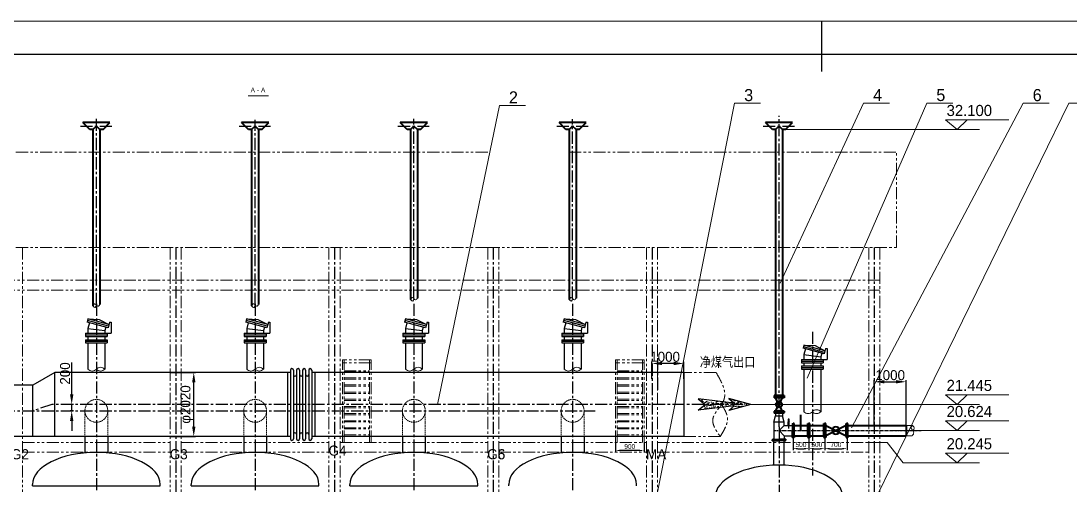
# Model space of a CAD drawing. Header units: millimetres. Extents: x 48549 to 244689, y 99496 to 172785.
# Drawn here: x 139476 to 172546, y 158147 to 172785 of the extents above; entities that cross this region are included whole.
import ezdxf
from ezdxf.enums import TextEntityAlignment as Align

# ---------------------------------------------------------------- set-up
doc = ezdxf.new("R2010")
doc.units = ezdxf.units.MM
doc.header["$LTSCALE"] = 3
for name, pattern in [('CENTER', [50.8, 31.75, -6.35, 6.35, -6.35]), ('CENTERX2', [101.6, 63.5, -12.7, 12.7, -12.7]), ('DASHED', [19.05, 12.7, -6.35]), ('PHANTOMX2', [127, 63.5, -12.7, 12.7, -12.7, 12.7, -12.7])]:
    doc.linetypes.add(name, pattern=pattern)
doc.layers.add('3中心线层', color=1, linetype='CENTER', plot=False)
for name, color, linetype, lineweight in [('CON', 7, 'Continuous', 40), ('Layer2', 6, 'Continuous', 9), ('Layer3', 6, 'Continuous', 18), ('Layer4', 4, 'DASHED', 5), ('中心线', 1, 'CENTERX2', 18), ('双点划线', 3, 'PHANTOMX2', 20), ('图层1', 7, 'Continuous', 30), ('图层3', 6, 'Continuous', 9), ('图框_内框线', 5, 'Continuous', 30), ('图框_外框线', 7, 'Continuous', 9)]:
    doc.layers.add(name, color=color, linetype=linetype, lineweight=lineweight)
doc.layers.add('Layer1', color=1, linetype='CENTERX2')
doc.styles.add('仿宋体', font='ttxt1.shx', dxfattribs={"bigfont": 'hzfs.shx'})
doc.dimstyles.new('ISO-25', dxfattribs={"dimtxt": 150, "dimasz": 150, "dimexe": 50, "dimexo": 0, "dimgap": 50, "dimtad": 1, "dimdec": 1, "dimdsep": 46, "dimtxsty": '仿宋体', "dimcen": 2.5, "dimazin": 0, "dimtfac": 1, "dimtdec": 1, "dimtmove": 0, "dimatfit": 3, "dimfxl": 1, "dimarcsym": 0})

# ---------------------------------------------------------------- blocks, each defined once
blk = doc.blocks.new('*D21')
at = {"layer": 'Defpoints', "color": 0, "ltscale": 3}
for p in [(159349, 162005), (159349, 161523), (160349, 161523)]:
    blk.add_point(p, dxfattribs=at)
at = {"layer": '图层3', "color": 0, "lineweight": -2, "ltscale": 3}
for p, q in [((159349, 161523), (159349, 162055)), ((160349, 161523), (160349, 162055)), ((160034, 162005), (159664, 162005))]:
    blk.add_line(p, q, dxfattribs=at)
at = {"layer": '图层3', "color": 0, "ltscale": 3}
for points in [[(159664, 162057), (159664, 161952), (159349, 162005)], [(160034, 162057), (160034, 161952), (160349, 162005)]]:
    blk.add_solid(points, dxfattribs=at)
at = {"layer": '图层3', "color": 0, "ltscale": 3, "insert": (159762, 162212), "char_height": 315, "attachment_point": 5, "rotation": 360, "style": '仿宋体'}
blk.add_mtext('1000', dxfattribs=at)
blk = doc.blocks.new('*D59')
at = {"layer": 'Defpoints', "color": 0, "ltscale": 3}
for p in [(167349, 161428), (166349, 160055), (167349, 160055)]:
    blk.add_point(p, dxfattribs=at)
at = {"layer": '图层3', "color": 0, "lineweight": -2, "ltscale": 3}
for p, q in [((166349, 160055), (166349, 161478)), ((166664, 161428), (167034, 161428)), ((167349, 160055), (167349, 161478))]:
    blk.add_line(p, q, dxfattribs=at)
at = {"layer": '图层3', "color": 0, "ltscale": 3}
for points in [[(166664, 161480), (166664, 161375), (166349, 161428)], [(167034, 161480), (167034, 161375), (167349, 161428)]]:
    blk.add_solid(points, dxfattribs=at)
at = {"layer": '图层3', "color": 0, "ltscale": 3, "insert": (166849, 161635), "char_height": 315, "attachment_point": 5, "style": '仿宋体'}
blk.add_mtext('1000', dxfattribs=at)
blk = doc.blocks.new('*D80')
at = {"layer": 'Defpoints', "color": 0, "ltscale": 3}
for p in [(144174, 161723), (144917, 161723), (144174, 159703)]:
    blk.add_point(p, dxfattribs=at)
at = {"layer": '图层3', "color": 0, "lineweight": -2, "ltscale": 3}
for p, q in [((144174, 161723), (144967, 161723)), ((144917, 160018), (144917, 161408)), ((144174, 159703), (144967, 159703))]:
    blk.add_line(p, q, dxfattribs=at)
at = {"layer": '图层3', "color": 0, "ltscale": 3}
for points in [[(144865, 161408), (144970, 161408), (144917, 161723)], [(144865, 160018), (144970, 160018), (144917, 159703)]]:
    blk.add_solid(points, dxfattribs=at)
at = {"layer": '图层3', "color": 0, "ltscale": 3, "insert": (144701, 160713), "char_height": 315, "attachment_point": 5, "rotation": 90, "style": '仿宋体'}
blk.add_mtext('φ2020', dxfattribs=at)
blk = doc.blocks.new('*D90')
at = {"layer": 'Defpoints', "color": 0, "ltscale": 3}
for p in [(163791, 159710), (164291, 159710), (164291, 159322)]:
    blk.add_point(p, dxfattribs=at)
at = {"layer": '图层3', "color": 0, "lineweight": -2, "ltscale": 3}
for p, q in [((163791, 159710), (163791, 159272)), ((164291, 159710), (164291, 159272)), ((163941, 159322), (164141, 159322))]:
    blk.add_line(p, q, dxfattribs=at)
at = {"layer": '图层3', "color": 0, "ltscale": 3}
for points in [[(163941, 159347), (163941, 159297), (163791, 159322)], [(164141, 159347), (164141, 159297), (164291, 159322)]]:
    blk.add_solid(points, dxfattribs=at)
at = {"layer": '图层3', "color": 0, "ltscale": 3, "insert": (164041, 159447), "char_height": 150, "attachment_point": 5, "style": '仿宋体'}
blk.add_mtext('500', dxfattribs=at)
blk = doc.blocks.new('*D91')
at = {"layer": 'Defpoints', "color": 0, "ltscale": 3}
for p in [(164791, 159730), (164291, 159710), (164791, 159322)]:
    blk.add_point(p, dxfattribs=at)
at = {"layer": '图层3', "color": 0, "lineweight": -2, "ltscale": 3}
for p, q in [((164791, 159730), (164791, 159272)), ((164291, 159710), (164291, 159272)), ((164441, 159322), (164641, 159322))]:
    blk.add_line(p, q, dxfattribs=at)
at = {"layer": '图层3', "color": 0, "ltscale": 3}
for points in [[(164441, 159347), (164441, 159297), (164291, 159322)], [(164641, 159347), (164641, 159297), (164791, 159322)]]:
    blk.add_solid(points, dxfattribs=at)
at = {"layer": '图层3', "color": 0, "ltscale": 3, "insert": (164541, 159447), "char_height": 150, "attachment_point": 5, "style": '仿宋体'}
blk.add_mtext('500', dxfattribs=at)
blk = doc.blocks.new('*D92')
at = {"layer": 'Defpoints', "color": 0, "ltscale": 3}
for p in [(164791, 159730), (165491, 159730), (165491, 159322)]:
    blk.add_point(p, dxfattribs=at)
at = {"layer": '图层3', "color": 0, "lineweight": -2, "ltscale": 3}
for p, q in [((164791, 159730), (164791, 159272)), ((165491, 159730), (165491, 159272)), ((164941, 159322), (165341, 159322))]:
    blk.add_line(p, q, dxfattribs=at)
at = {"layer": '图层3', "color": 0, "ltscale": 3}
for points in [[(164941, 159347), (164941, 159297), (164791, 159322)], [(165341, 159347), (165341, 159297), (165491, 159322)]]:
    blk.add_solid(points, dxfattribs=at)
at = {"layer": '图层3', "color": 0, "ltscale": 3, "insert": (165141, 159447), "char_height": 150, "attachment_point": 5, "style": '仿宋体'}
blk.add_mtext('700', dxfattribs=at)
blk = doc.blocks.new('*D9')
at = {"layer": 'Defpoints', "color": 0, "ltscale": 3}
for p in [(158199, 159513), (159099, 159513), (158199, 159265)]:
    blk.add_point(p, dxfattribs=at)
at = {"layer": '图层3', "color": 0, "lineweight": -2, "ltscale": 3}
for p, q in [((158199, 159513), (158199, 159215)), ((159099, 159513), (159099, 159215)), ((158949, 159265), (158349, 159265))]:
    blk.add_line(p, q, dxfattribs=at)
at = {"layer": '图层3', "color": 0, "ltscale": 3}
for points in [[(158349, 159290), (158349, 159240), (158199, 159265)], [(158949, 159290), (158949, 159240), (159099, 159265)]]:
    blk.add_solid(points, dxfattribs=at)
at = {"layer": '图层3', "color": 0, "ltscale": 3, "insert": (158649, 159390), "char_height": 150, "attachment_point": 5, "style": '仿宋体'}
blk.add_mtext('900', dxfattribs=at)
blk = doc.blocks.new('*D102')
at = {"layer": 'Defpoints', "color": 0, "ltscale": 3}
for p in [(141072, 160713), (141129, 160713), (141129, 160513)]:
    blk.add_point(p, dxfattribs=at)
at = {"layer": '图层3', "color": 0, "lineweight": -2, "ltscale": 3}
for p, q in [((141072, 161028), (141072, 162037)), ((141129, 160713), (141022, 160713)), ((141129, 160513), (141022, 160513)), ((141072, 160513), (141072, 160713)), ((141072, 160198), (141072, 159883))]:
    blk.add_line(p, q, dxfattribs=at)
at = {"layer": '图层3', "color": 0, "ltscale": 3}
for points in [[(141020, 161028), (141125, 161028), (141072, 160713)], [(141020, 160198), (141125, 160198), (141072, 160513)]]:
    blk.add_solid(points, dxfattribs=at)
at = {"layer": '图层3', "color": 0, "ltscale": 3, "insert": (140865, 161690), "char_height": 315, "attachment_point": 5, "rotation": 90, "style": '仿宋体'}
blk.add_mtext('200', dxfattribs=at)

msp = doc.modelspace()

# ---------------------------------------------------------------- hatches: boundary and pattern name
at = {"layer": '图层3', "ltscale": 3}
h = msp.add_hatch(dxfattribs=at)
h.set_pattern_fill('AR-CONC', color=256, style=0)
h.set_pattern_definition([(129.99999, (287367.04, 4251.84), (-182.18467, -15.93905), [19.05, -209.55]), (184.99999, (287367.04, 4251.84), (35.24286, 191.05664), [15.24, -167.64]), (79.54899, (287351.85, 4250.52), (-146.94247, 175.11672), [16.19, -178.09]), (133.81579, (287367.04, 4302.64), (-271.07905, -42.04228), [28.575, -314.325]), (83.36439, (287344.45, 4299.14), (-237.4042, 247.4256), [24.285, -267.135]), (188.81599, (287367.04, 4302.64), (-237.40456, 247.42516), [22.86, -251.46]), (158.99999, (287341.64, 4289.94), (-151.6149, -102.26549), [19.05, -209.55]), (213.99999, (287341.64, 4289.94), (-61.802, 184.18798), [15.24, -167.64]), (108.54859, (287329, 4281.42), (-213.41648, 81.9229), [16.19, -178.09]), (142.49999, (287367.036, 4251.843), (-3.088587, 84.55504), [0, -165.608, 0, -170.18, 0, -168.275]), (172.49999, (287367.04, 4251.84), (-66.819644, 100.180587), [0, -97.028, 0, -161.798, 0, -64.135]), (212.49999, (287423.68, 4251.84), (-135.590596, -5.728719), [0, -63.5, 0, -198.12, 0, -262.89]), (222.49999, (287449.08, 4251.84), (-148.12918, 25.42652), [0, -82.55, 0, -131.572, 0, -186.69])])
h.paths.add_polyline_path([(162458.81, 160713.129), (161770.277, 160897.621), (161933.444, 160752.656), (160799.748, 160886.994), (161028.292, 160713.129), (160799.748, 160539.265), (161933.444, 160673.603), (161770.277, 160528.638)])

# ---------------------------------------------------------------- linework, layer by layer
for p, q in [((163191.865, 160438.214), (163191.865, 160457.214)), ((163221.865, 160457.214), (163191.865, 160457.214)), ((163191.865, 160438.214), (163506.865, 160438.214)), ((163221.865, 160457.214), (163221.865, 160460.214)), ((163221.865, 160460.214), (163476.865, 160460.214)), ((163506.865, 160457.214), (163221.865, 160457.214)), ((163239.865, 160438.214), (163239.865, 160357.642)), ((163458.865, 160438.214), (163458.865, 160357.642)), ((163476.865, 160457.214), (163476.865, 160460.214)), ((163506.865, 160438.214), (163506.865, 160457.214)), ((163186.865, 160154.642), (163239.865, 160357.642)), ((163186.865, 160154.642), (163186.865, 159616.135)), ((163511.865, 160154.642), (163186.865, 160154.642)), ((163239.865, 160357.642), (163458.865, 160357.642)), ((163511.865, 160154.642), (163458.865, 160357.642)), ((163511.865, 160054.642), (163511.865, 160154.642)), ((163639.744, 160254.62), (163639.744, 160204.62)), ((163639.744, 160254.62), (163671.744, 160254.62)), ((163671.744, 160204.62), (163639.744, 160204.62)), ((163639.744, 160204.62), (163671.744, 160154.62)), ((163639.744, 160154.62), (163671.744, 160204.62)), ((163639.744, 160054.62), (163639.744, 160154.62)), ((163639.744, 160154.62), (163671.744, 160154.62)), ((163671.744, 160204.62), (163671.744, 160254.62)), ((163671.744, 160054.62), (163671.744, 160154.62)), ((163766.769, 160109.642), (163787.769, 160109.642)), ((163766.769, 160109.642), (163766.769, 159892.142)), ((163787.769, 160109.642), (163787.769, 159892.142)), ((163787.769, 160074.642), (163790.769, 160074.642)), ((163790.769, 160074.642), (163790.769, 159892.142)), ((163349.365, 159892.142), (163511.865, 160054.642)), ((163349.365, 159892.142), (163511.865, 159729.642)), ((163511.865, 160054.642), (163766.769, 160054.642)), ((163511.865, 159729.642), (163766.769, 159729.642)), ((163511.865, 159729.642), (163511.865, 159616.135)), ((163766.769, 159674.642), (163766.769, 159892.142)), ((163787.769, 159674.642), (163787.769, 159892.142)), ((163790.769, 159709.642), (163790.769, 159892.142)), ((163131.865, 159616.135), (163131.865, 159595.135)), ((163131.865, 159616.135), (163349.365, 159616.135)), ((163131.865, 159595.135), (163349.365, 159595.135)), ((163131.865, 159566.135), (163131.865, 159587.135)), ((163131.865, 159587.135), (163349.365, 159587.135)), ((163131.865, 159566.135), (163349.365, 159566.135)), ((163166.865, 159595.135), (163166.865, 159592.135)), ((163166.865, 159590.135), (163166.865, 159592.135)), ((163166.865, 159592.135), (163531.865, 159592.135)), ((163166.865, 159587.135), (163166.865, 159590.135)), ((163166.865, 159590.135), (163349.365, 159590.135)), ((163186.865, 159616.135), (163186.865, 159640.135)), ((163186.865, 158799.882), (163186.865, 159566.135)), ((163566.865, 159616.135), (163349.365, 159616.135)), ((163566.865, 159595.135), (163349.365, 159595.135)), ((163531.865, 159590.135), (163349.365, 159590.135)), ((163566.865, 159587.135), (163349.365, 159587.135)), ((163566.865, 159566.135), (163349.365, 159566.135)), ((163511.865, 159616.135), (163511.865, 159640.135)), ((163511.865, 158799.881), (163511.865, 159566.135)), ((163531.865, 159595.135), (163531.865, 159592.135)), ((163531.865, 159592.135), (163531.865, 159590.135)), ((163531.865, 159587.135), (163531.865, 159590.135)), ((163566.865, 159616.135), (163566.865, 159595.135)), ((163566.865, 159566.135), (163566.865, 159587.135)), ((163766.769, 159674.642), (163787.769, 159674.642)), ((163787.769, 159709.642), (163790.769, 159709.642))]:
    msp.add_line(p, q)
at = {"layer": '3中心线层'}
for p, q in [((163655.744, 159954.749), (163655.744, 160268.183)), ((163749.019, 160089.642), (163814.439, 160089.642)), ((163179.634, 159892.142), (167829.442, 159892.142)), ((163151.865, 159548.384), (163151.865, 159631.484)), ((163546.865, 159548.384), (163546.865, 159632.413)), ((163749.019, 159694.642), (163807.737, 159694.642))]:
    msp.add_line(p, q, dxfattribs=at)
at = {"layer": 'CON'}
for p, q in [((141639.865, 169368.171), (141420.865, 169587.171)), ((142277.865, 169587.171), (141420.865, 169587.171)), ((141739.865, 169368.171), (141639.865, 169368.171)), ((141849.365, 169477.671), (141739.865, 169368.171)), ((141739.865, 169368.171), (141739.865, 163814.305)), ((141958.865, 169368.171), (141849.365, 169477.671)), ((141958.865, 169368.171), (141958.865, 163859.36)), ((142058.865, 169368.171), (141958.865, 169368.171)), ((142058.865, 169368.171), (142277.865, 169587.171)), ((146639.865, 169368.17), (146420.865, 169587.17)), ((147277.865, 169587.17), (146420.865, 169587.17)), ((146739.865, 169368.17), (146639.865, 169368.17)), ((146849.365, 169477.67), (146739.865, 169368.17)), ((146739.865, 169368.17), (146739.865, 163814.305)), ((146958.865, 169368.17), (146849.365, 169477.67)), ((146958.865, 169368.17), (146958.865, 163859.36)), ((147058.865, 169368.17), (146958.865, 169368.17)), ((147058.865, 169368.17), (147277.865, 169587.17)), ((151639.863, 169368.172), (151420.863, 169587.172)), ((152277.863, 169587.172), (151420.863, 169587.172)), ((151739.863, 169368.172), (151639.863, 169368.172)), ((151849.363, 169477.672), (151739.863, 169368.172)), ((151739.863, 169368.172), (151739.863, 164014.307)), ((151958.863, 169368.172), (151849.363, 169477.672)), ((151958.863, 169368.172), (151958.863, 164059.361)), ((152058.863, 169368.172), (151958.863, 169368.172)), ((152058.863, 169368.172), (152277.863, 169587.172)), ((156639.865, 169368.171), (156420.865, 169587.171)), ((157277.865, 169587.171), (156420.865, 169587.171)), ((156739.865, 169368.171), (156639.865, 169368.171)), ((156849.365, 169477.671), (156739.865, 169368.171)), ((156739.865, 169368.171), (156739.865, 164014.306)), ((156958.865, 169368.171), (156849.365, 169477.671)), ((156958.865, 169368.171), (156958.865, 164059.361)), ((157058.865, 169368.171), (156958.865, 169368.171)), ((157058.865, 169368.171), (157277.865, 169587.171)), ((163139.865, 169368.172), (162920.865, 169587.172)), ((163777.865, 169587.172), (162920.865, 169587.172)), ((163239.865, 169368.172), (163139.865, 169368.172)), ((163349.365, 169477.672), (163239.865, 169368.172)), ((163239.865, 169368.172), (163239.865, 160997.825)), ((163458.865, 169368.172), (163349.365, 169477.672)), ((163458.865, 169368.172), (163458.865, 160997.825)), ((163558.865, 169368.172), (163458.865, 169368.172)), ((163558.865, 169368.172), (163777.865, 169587.172)), ((163506.865, 160997.825), (163191.865, 160997.825)), ((163191.865, 160997.825), (163191.865, 160922.646)), ((163506.865, 160960.235), (163191.865, 160960.235)), ((163506.865, 160922.646), (163191.865, 160922.646)), ((163236.539, 160497.804), (163462.19, 160922.646)), ((163462.19, 160497.804), (163236.539, 160922.646)), ((163506.865, 160997.825), (163506.865, 160922.646)), ((163506.865, 160497.804), (163191.865, 160497.804)), ((163191.865, 160497.804), (163191.865, 160460.214)), ((163506.865, 160460.214), (163191.865, 160460.214)), ((163506.865, 160497.804), (163506.865, 160460.214)), ((163790.769, 160110.133), (163790.769, 160054.642)), ((163821.872, 160110.133), (163790.769, 160110.133)), ((163790.769, 160110.133), (163790.769, 159674.152)), ((163821.872, 159729.642), (163821.872, 160110.133)), ((164040.769, 159892.142), (164040.769, 160383.426)), ((164259.667, 160110.133), (164290.769, 160110.133)), ((164259.667, 159729.642), (164259.667, 160110.133)), ((164290.769, 160110.133), (164290.769, 160054.642)), ((164290.769, 160110.133), (164290.769, 159729.642)), ((164321.872, 160110.133), (164290.769, 160110.133)), ((164321.872, 159729.642), (164321.872, 160110.133)), ((164759.667, 160110.133), (164790.769, 160110.133)), ((164759.667, 159729.642), (164759.667, 160110.133)), ((164790.769, 160110.133), (164790.769, 159729.642)), ((164821.872, 160110.133), (164790.769, 160110.133)), ((164790.769, 160110.133), (164790.769, 160054.642)), ((164821.872, 159729.642), (164821.872, 160110.133)), ((165459.667, 160110.133), (165490.769, 160110.133)), ((165459.667, 159729.642), (165459.667, 160110.133)), ((165490.769, 160110.133), (165490.769, 159729.642)), ((165521.872, 160110.133), (165490.769, 160110.133)), ((165490.769, 160110.133), (165490.769, 160054.642)), ((165521.872, 159729.642), (165521.872, 160110.133)), ((163821.872, 160054.642), (164259.667, 160054.642)), ((163821.872, 159729.642), (164259.667, 159729.642)), ((163821.872, 159729.642), (163821.872, 159674.152)), ((164259.667, 159729.642), (164259.667, 159674.152)), ((164290.769, 159674.152), (164290.769, 159729.642)), ((164290.769, 159674.152), (164290.769, 159729.642)), ((164321.872, 160054.642), (164759.667, 160054.642)), ((164321.872, 159729.642), (164759.667, 159729.642)), ((164321.872, 159729.642), (164321.872, 159674.152)), ((164759.667, 159729.642), (164759.667, 159674.152)), ((164790.769, 159674.152), (164790.769, 159729.642)), ((164790.769, 159674.152), (164790.769, 159729.642)), ((165459.667, 160054.642), (164821.872, 159729.642)), ((164821.872, 160054.642), (165459.667, 159729.642)), ((164821.872, 159729.642), (164821.872, 159674.152)), ((165459.667, 159729.642), (165459.667, 159674.152)), ((165490.769, 159674.152), (165490.769, 159729.642)), ((165490.769, 159674.152), (165490.769, 159729.642)), ((165521.872, 160054.642), (167349.365, 160054.642)), ((165521.872, 159729.642), (165521.872, 159674.152)), ((165521.872, 159729.642), (167349.365, 159729.642)), ((167349.365, 160054.642), (167349.365, 159729.642)), ((163821.872, 159674.152), (163790.769, 159674.152)), ((164259.667, 159674.152), (164290.769, 159674.152)), ((164321.872, 159674.152), (164290.769, 159674.152)), ((164759.667, 159674.152), (164790.769, 159674.152)), ((164821.872, 159674.152), (164790.769, 159674.152)), ((165459.667, 159674.152), (165490.769, 159674.152)), ((165521.872, 159674.152), (165490.769, 159674.152))]:
    msp.add_line(p, q, dxfattribs=at)
msp.add_circle((163348.648, 160711.575), 94.467, dxfattribs=at)
for start, end in [(0, 180), (180, 0)]:
    msp.add_arc((165140.769, 159892.142), 114.039, start, end, dxfattribs=at)
at = {"layer": 'Layer1', "ltscale": 2}
for p, q in [((141849.365, 163845.674), (141849.365, 169707.031)), ((146849.365, 163845.674), (146849.365, 169670.965)), ((151849.363, 164045.676), (151849.363, 169702.288)), ((156849.365, 164045.675), (156849.365, 169699.366)), ((163349.365, 160013.104), (163349.365, 169802.378)), ((141349.301, 169477.672), (142335.077, 169477.672)), ((146349.302, 169477.67), (147335.078, 169477.67)), ((151349.301, 169477.672), (152335.076, 169477.672)), ((156349.302, 169477.672), (157335.077, 169477.672)), ((162849.302, 169477.672), (163835.077, 169477.672)), ((144349.365, 165653.166), (144349.363, 138736.499)), ((149349.365, 165653.166), (149349.363, 138736.498)), ((154349.365, 165653.166), (154349.363, 138736.498)), ((159349.365, 165653.166), (159349.363, 138736.497)), ((166349.365, 165653.166), (166349.363, 138736.497)), ((141849.365, 163879.767), (141849.363, 138736.499)), ((146849.365, 163879.767), (146849.363, 138736.499)), ((151849.365, 163879.767), (151849.363, 138736.498)), ((156849.365, 163879.767), (156849.363, 138736.497)), ((164398.986, 162998.274), (164398.986, 158474.863)), ((159536.894, 161179.562), (159536.894, 162166.164)), ((127932.696, 160513.134), (153849.354, 160513.133)), ((140449.376, 160713.134), (139849.376, 160513.134)), ((154524.365, 160713.132), (140449.376, 160713.134)), ((153849.354, 160513.133), (154524.365, 160513.133)), ((162202.375, 160713.129), (154174.365, 160713.131)), ((154174.365, 160513.133), (157561.5, 160513.133)), ((163349.365, 160013.104), (163349.363, 138736.497))]:
    msp.add_line(p, q, dxfattribs=at)
at = {"layer": 'Layer2'}
for centre, start, end in [((141717.115, 161942.604), 221.6077778, 318.3922222), ((141981.615, 161707.706), 41.6077778, 138.3922222), ((141981.615, 161942.604), 221.6077778, 318.3922222), ((146717.115, 161942.603), 221.6077778, 318.3922222), ((146981.615, 161707.705), 41.6077778, 138.3922222), ((146981.615, 161942.603), 221.6077778, 318.3922222), ((151717.115, 161942.605), 221.6077778, 318.3922222), ((151981.615, 161707.706), 41.6077778, 138.3922222), ((151981.615, 161942.605), 221.6077778, 318.3922222), ((156717.115, 161942.602), 221.6077778, 318.3922222), ((156981.615, 161707.704), 41.6077778, 138.3922222), ((156981.615, 161942.602), 221.6077778, 318.3922222), ((164266.736, 160603.416), 221.6077778, 318.3922222), ((164531.236, 160368.517), 41.6077778, 138.3922222), ((164531.236, 160603.416), 221.6077778, 318.3922222)]:
    msp.add_arc(centre, 176.874, start, end, dxfattribs=at)
at = {"layer": 'Layer3'}
for p, q in [((168589.309, 169674.642), (168960.132, 169368.172)), ((170592.305, 169674.642), (168589.309, 169674.642)), ((168960.132, 169368.172), (169276.485, 169674.642)), ((163558.865, 169368.172), (169660.018, 169368.172)), ((168589.309, 161019.599), (168960.132, 160713.129)), ((170592.305, 161019.599), (168589.309, 161019.599)), ((168960.132, 160713.129), (169276.485, 161019.599)), ((162458.809, 160713.129), (169660.018, 160713.129)), ((168589.309, 160198.613), (168960.132, 159892.142)), ((170592.305, 160198.613), (168589.309, 160198.613)), ((168960.132, 159892.142), (169276.485, 160198.613)), ((166849.365, 159892.142), (169660.018, 159892.142)), ((168589.309, 159181.903), (168960.132, 158875.432)), ((170592.305, 159181.903), (168589.309, 159181.903)), ((168960.132, 158875.432), (169276.485, 159181.903)), ((167257.024, 158875.432), (169660.018, 158875.432))]:
    msp.add_line(p, q, dxfattribs=at)
at = {"layer": 'Layer4'}
for p, q in [((141489.363, 159703.133), (141489.363, 160513.132)), ((142209.367, 159703.133), (142209.367, 160513.132)), ((146489.363, 159703.133), (146489.363, 160513.132)), ((147209.367, 159703.133), (147209.367, 160513.132)), ((151489.363, 159703.133), (151489.363, 160513.133)), ((152209.367, 159703.133), (152209.367, 160513.133)), ((156489.363, 159703.133), (156489.363, 160513.13)), ((157209.367, 159703.133), (157209.367, 160513.13))]:
    msp.add_line(p, q, dxfattribs=at)
for centre in [(141849.365, 160513.133), (146849.365, 160513.134), (151849.365, 160513.133), (156849.365, 160513.133)]:
    msp.add_circle(centre, 360.002, dxfattribs=at)
at = {"layer": '中心线'}
for p, q in [((163209.105, 160471.465), (163209.105, 160421.984)), ((163481.029, 160471.465), (163481.029, 160421.984))]:
    msp.add_line(p, q, dxfattribs=at)
at = {"layer": '双点划线', "ltscale": 2}
for p, q in [((128649.365, 168653.166), (154239.181, 168653.166)), ((156739.865, 168653.166), (167049.366, 168653.166)), ((167049.366, 165653.166), (167049.366, 168653.166)), ((128649.365, 165653.166), (154524.365, 165653.166)), ((139524.365, 165653.166), (139524.363, 139348.139)), ((144174.365, 165653.166), (144174.363, 139348.139)), ((144524.365, 165653.166), (144524.363, 139348.139)), ((149174.365, 165653.166), (149174.363, 139348.139)), ((149524.365, 165653.166), (149524.363, 139348.139)), ((154174.365, 165653.166), (154174.363, 139348.139)), ((154174.365, 165653.166), (167049.366, 165653.166)), ((154524.365, 165653.166), (154524.363, 139348.139)), ((159174.365, 165653.166), (159174.363, 139348.139)), ((159524.365, 165653.166), (159524.363, 139348.139)), ((166174.366, 165653.166), (166174.363, 139348.139)), ((166524.366, 165653.166), (166524.363, 139348.139)), ((154524.365, 164631.061), (127349.365, 164631.061)), ((166524.366, 164631.061), (154174.365, 164631.061)), ((154524.365, 164313.061), (127349.365, 164313.061)), ((166524.366, 164313.061), (154174.365, 164313.061)), ((150499.365, 162123.16), (149599.365, 162123.16)), ((149599.365, 159513.138), (149599.365, 162123.16)), ((149649.365, 159513.138), (149649.365, 162123.16)), ((150449.365, 159513.138), (150449.365, 162123.16)), ((150499.365, 159513.138), (150499.365, 162123.16)), ((158199.364, 159513.133), (158199.364, 162123.155)), ((159099.366, 162123.157), (158199.366, 162123.157)), ((158249.364, 159513.133), (158249.364, 162123.155)), ((159049.364, 159513.133), (159049.364, 162123.155)), ((159099.364, 159513.133), (159099.364, 162123.155)), ((150499.365, 162023.16), (149599.365, 162023.16)), ((149649.365, 161777.535), (150449.365, 161777.535)), ((149649.365, 161737.535), (150449.365, 161737.535)), ((159099.366, 162023.157), (158199.366, 162023.157)), ((158249.366, 161777.532), (159049.366, 161777.532)), ((158249.366, 161737.532), (159049.366, 161737.532)), ((161365.219, 161723.129), (160349.367, 161723.13)), ((149649.365, 161552.535), (150449.365, 161552.535)), ((149649.365, 161512.535), (150449.365, 161512.535)), ((158249.365, 161552.532), (159049.365, 161552.532)), ((158249.365, 161512.532), (159049.365, 161512.532)), ((149649.365, 161327.535), (150449.365, 161327.535)), ((149649.365, 161287.535), (150449.365, 161287.535)), ((149649.365, 161102.535), (150449.365, 161102.535)), ((149649.365, 161062.535), (150449.365, 161062.535)), ((158249.365, 161327.532), (159049.365, 161327.532)), ((158249.365, 161287.532), (159049.365, 161287.532)), ((158249.365, 161102.532), (159049.365, 161102.532)), ((158249.365, 161062.532), (159049.365, 161062.532)), ((149649.365, 160877.535), (150449.365, 160877.535)), ((149649.365, 160837.535), (150449.365, 160837.535)), ((158249.365, 160877.532), (159049.365, 160877.532)), ((158249.365, 160837.532), (159049.365, 160837.532)), ((149649.365, 160652.535), (150449.365, 160652.535)), ((149649.365, 160612.535), (150449.365, 160612.535)), ((149649.365, 160427.535), (150449.365, 160427.535)), ((158249.365, 160652.532), (159049.365, 160652.532)), ((158249.365, 160612.532), (159049.365, 160612.532)), ((158249.365, 160427.532), (159049.365, 160427.532)), ((149649.365, 160387.535), (150449.365, 160387.535)), ((149649.365, 160202.535), (150449.365, 160202.535)), ((149649.365, 160162.535), (150449.365, 160162.535)), ((158249.365, 160387.532), (159049.365, 160387.532)), ((158249.365, 160202.532), (159049.365, 160202.532)), ((158249.365, 160162.532), (159049.365, 160162.532)), ((149649.365, 159982.535), (150449.365, 159982.535)), ((149649.365, 159942.535), (150449.365, 159942.535)), ((149649.365, 159752.535), (150449.365, 159752.535)), ((158249.365, 159982.532), (159049.365, 159982.532)), ((158249.365, 159942.532), (159049.365, 159942.532)), ((158249.365, 159752.532), (159049.365, 159752.532)), ((167349.365, 160054.642), (167560.536, 160054.642)), ((167349.365, 159729.642), (167541.663, 159729.642)), ((139524.362, 159513.137), (144174.365, 159513.137)), ((144524.362, 159513.138), (149174.365, 159513.138)), ((149524.362, 159513.136), (154174.365, 159513.136)), ((149649.365, 159712.535), (150449.365, 159712.535)), ((154524.362, 159513.138), (159174.365, 159513.138)), ((158249.365, 159712.532), (159049.365, 159712.532)), ((159524.362, 159513.135), (166174.365, 159513.135)), ((161496.551, 159703.129), (160349.366, 159703.13)), ((139524.362, 159213.137), (144174.365, 159213.137)), ((144524.362, 159213.138), (149174.365, 159213.138)), ((149524.362, 159213.136), (154174.365, 159213.136)), ((154081.32, 159213.136), (154174.365, 159213.136)), ((154524.362, 159213.138), (159174.365, 159213.138)), ((154524.362, 159213.136), (154769.823, 159213.136)), ((159524.362, 159213.135), (166174.365, 159213.135))]:
    msp.add_line(p, q, dxfattribs=at)
msp.add_spline([(161365.219, 161723.129), (161614.807, 160866.131), (161265.346, 160251.964), (161496.551, 159703.129)], degree=3, dxfattribs=at)
msp.add_open_spline([(161538.711, 160713.129), (161630.885, 160566.78), (161816.996, 160271.285), (161623.62, 159911.278), (161517.067, 159736.379), (161496.551, 159703.129)], degree=3, knots=[0, 0, 0, 0, 483.636398264, 976.517550594, 1094.219909016, 1094.219909016, 1094.219909016, 1094.219909016], dxfattribs=at)
at = {"layer": '图层1'}
for p, q in [((141581.308, 163404.654), (141555.426, 163308.061)), ((141581.308, 163404.654), (141934.775, 163392.764)), ((142246.831, 163226.327), (141581.308, 163404.654)), ((141934.775, 163392.764), (142246.831, 163226.327)), ((146581.308, 163404.653), (146555.426, 163308.06)), ((146581.308, 163404.653), (146934.775, 163392.764)), ((147246.831, 163226.327), (146581.308, 163404.653)), ((146934.775, 163392.764), (147246.831, 163226.327)), ((151581.308, 163404.654), (151555.426, 163308.062)), ((151581.308, 163404.654), (151934.775, 163392.765)), ((152246.831, 163226.328), (151581.308, 163404.654)), ((151934.775, 163392.765), (152246.831, 163226.328)), ((156581.308, 163404.652), (156555.426, 163308.059)), ((156581.308, 163404.652), (156934.775, 163392.763)), ((157246.831, 163226.325), (156581.308, 163404.652)), ((156934.775, 163392.763), (157246.831, 163226.325)), ((142220.949, 163129.735), (141555.426, 163308.061)), ((142233.89, 163178.031), (141568.367, 163356.357)), ((141632.7, 163287.355), (141584.865, 163108.831)), ((141584.865, 163108.831), (141584.865, 162953.136)), ((141584.865, 163108.831), (142113.865, 163039.187)), ((142143.675, 163150.44), (142113.865, 163039.187)), ((142113.865, 163039.187), (142113.865, 162953.136)), ((142267.412, 163303.136), (142220.949, 163129.735)), ((142267.412, 163303.136), (142313.865, 163303.136)), ((142313.865, 163303.136), (142313.865, 162953.136)), ((147220.949, 163129.734), (146555.426, 163308.06)), ((147233.89, 163178.03), (146568.367, 163356.357)), ((146632.7, 163287.355), (146584.865, 163108.83)), ((146584.865, 163108.83), (146584.865, 162953.136)), ((146584.865, 163108.83), (147113.865, 163039.186)), ((147143.675, 163150.44), (147113.865, 163039.186)), ((147113.865, 163039.186), (147113.865, 162953.136)), ((147267.412, 163303.136), (147220.949, 163129.734)), ((147267.412, 163303.136), (147313.865, 163303.136)), ((147313.865, 163303.136), (147313.865, 162953.136)), ((152220.949, 163129.736), (151555.426, 163308.062)), ((152233.89, 163178.032), (151568.367, 163356.358)), ((151632.7, 163287.356), (151584.865, 163108.832)), ((151584.865, 163108.832), (151584.865, 162953.137)), ((151584.865, 163108.832), (152113.865, 163039.188)), ((152143.675, 163150.441), (152113.865, 163039.188)), ((152113.865, 163039.188), (152113.865, 162953.137)), ((152267.412, 163303.137), (152220.949, 163129.736)), ((152267.412, 163303.137), (152313.865, 163303.137)), ((152313.865, 163303.137), (152313.865, 162953.137)), ((157220.949, 163129.733), (156555.426, 163308.059)), ((157233.89, 163178.029), (156568.367, 163356.355)), ((156632.7, 163287.354), (156584.865, 163108.829)), ((156584.865, 163108.829), (156584.865, 162953.134)), ((156584.865, 163108.829), (157113.865, 163039.185)), ((157143.675, 163150.438), (157113.865, 163039.185)), ((157113.865, 163039.185), (157113.865, 162953.134)), ((157267.412, 163303.134), (157220.949, 163129.733)), ((157267.412, 163303.134), (157313.865, 163303.134)), ((157313.865, 163303.134), (157313.865, 162953.134)), ((141504.865, 162953.136), (141504.865, 162853.136)), ((141504.865, 162953.136), (142313.865, 162953.136)), ((141504.865, 162903.136), (142193.865, 162903.136)), ((141504.865, 162853.136), (142193.865, 162853.136)), ((141504.865, 162753.136), (141504.865, 162653.136)), ((141504.865, 162753.136), (142193.865, 162753.136)), ((141504.865, 162703.136), (142193.865, 162703.136)), ((141584.865, 162853.136), (141584.865, 162753.136)), ((142113.865, 162853.136), (142113.865, 162753.136)), ((142193.865, 162953.136), (142193.865, 162853.136)), ((142193.865, 162753.136), (142193.865, 162653.136)), ((146504.865, 162953.136), (146504.865, 162853.136)), ((146504.865, 162953.136), (147313.865, 162953.136)), ((146504.865, 162903.136), (147193.865, 162903.136)), ((146504.865, 162853.136), (147193.865, 162853.136)), ((146504.865, 162753.136), (146504.865, 162653.136)), ((146504.865, 162753.136), (147193.865, 162753.136)), ((146504.865, 162703.136), (147193.865, 162703.136)), ((146584.865, 162853.136), (146584.865, 162753.136)), ((147113.865, 162853.136), (147113.865, 162753.136)), ((147193.865, 162953.136), (147193.865, 162853.136)), ((147193.865, 162753.136), (147193.865, 162653.136)), ((151504.865, 162953.137), (151504.865, 162853.137)), ((151504.865, 162953.137), (152313.865, 162953.137)), ((151504.865, 162903.137), (152193.865, 162903.137)), ((151504.865, 162853.137), (152193.865, 162853.137)), ((151504.865, 162753.137), (151504.865, 162653.137)), ((151504.865, 162753.137), (152193.865, 162753.137)), ((151504.865, 162703.137), (152193.865, 162703.137)), ((151584.865, 162853.137), (151584.865, 162753.137)), ((152113.865, 162853.137), (152113.865, 162753.137)), ((152193.865, 162953.137), (152193.865, 162853.137)), ((152193.865, 162753.137), (152193.865, 162653.137)), ((156504.865, 162953.134), (156504.865, 162853.134)), ((156504.865, 162953.134), (157313.865, 162953.134)), ((156504.865, 162903.134), (157193.865, 162903.134)), ((156504.865, 162853.134), (157193.865, 162853.134)), ((156504.865, 162753.134), (156504.865, 162653.134)), ((156504.865, 162753.134), (157193.865, 162753.134)), ((156504.865, 162703.134), (157193.865, 162703.134)), ((156584.865, 162853.134), (156584.865, 162753.134)), ((157113.865, 162853.134), (157113.865, 162753.134)), ((157193.865, 162953.134), (157193.865, 162853.134)), ((157193.865, 162753.134), (157193.865, 162653.134)), ((141504.865, 162653.136), (142193.865, 162653.136)), ((141584.865, 162653.136), (141584.865, 161825.155)), ((142113.865, 162653.136), (142113.865, 161825.155)), ((146504.865, 162653.136), (147193.865, 162653.136)), ((146584.865, 162653.136), (146584.865, 161825.154)), ((147113.865, 162653.136), (147113.865, 161825.154)), ((151504.865, 162653.137), (152193.865, 162653.137)), ((151584.865, 162653.137), (151584.865, 161825.156)), ((152113.865, 162653.137), (152113.865, 161825.156)), ((156504.865, 162653.134), (157193.865, 162653.134)), ((156584.865, 162653.134), (156584.865, 161825.153)), ((157113.865, 162653.134), (157113.865, 161825.153)), ((164130.929, 162580.931), (164105.047, 162484.338)), ((164770.57, 162306.012), (164105.047, 162484.338)), ((164783.511, 162354.308), (164117.988, 162532.635)), ((164130.929, 162580.931), (164484.396, 162569.042)), ((164796.452, 162402.605), (164130.929, 162580.931)), ((164182.321, 162463.633), (164134.486, 162285.108)), ((164484.396, 162569.042), (164796.452, 162402.605)), ((164817.033, 162479.414), (164770.57, 162306.012)), ((164817.033, 162479.414), (164863.486, 162479.414)), ((164863.486, 162479.414), (164863.486, 162129.414)), ((164054.486, 162129.414), (164054.486, 162029.414)), ((164054.486, 162129.414), (164863.486, 162129.414)), ((164054.486, 162079.414), (164743.486, 162079.414)), ((164134.486, 162285.108), (164134.486, 162129.414)), ((164134.486, 162285.108), (164663.486, 162215.464)), ((164693.296, 162326.718), (164663.486, 162215.464)), ((164663.486, 162215.464), (164663.486, 162129.414)), ((164743.486, 162129.414), (164743.486, 162029.414)), ((140542.196, 161723.134), (139849.376, 161323.134)), ((147961.409, 161723.133), (140542.196, 161723.134)), ((140542.196, 159703.134), (140542.196, 161723.134)), ((147865.409, 161723.133), (147865.409, 159703.133)), ((147961.409, 161795.133), (147961.409, 159631.133)), ((148057.409, 161795.133), (148057.409, 159631.133)), ((148153.409, 161795.133), (148153.409, 159631.133)), ((148249.409, 161795.133), (148249.409, 159631.133)), ((148345.409, 161795.133), (148345.409, 159631.133)), ((148441.409, 161795.133), (148441.409, 159631.133)), ((148537.409, 161795.133), (148537.409, 159631.133)), ((148633.409, 161795.133), (148633.409, 159631.133)), ((154524.365, 161723.132), (148633.409, 161723.133)), ((148729.409, 161723.133), (148729.409, 159703.133)), ((160349.367, 161723.13), (154174.365, 161723.131)), ((160349.367, 161723.13), (160349.366, 159703.13)), ((164054.486, 162029.414), (164743.486, 162029.414)), ((164054.486, 161929.414), (164054.486, 161829.414)), ((164054.486, 161929.414), (164743.486, 161929.414)), ((164054.486, 161879.414), (164743.486, 161879.414)), ((164054.486, 161829.414), (164743.486, 161829.414)), ((164134.486, 162029.414), (164134.486, 161929.414)), ((164134.486, 161829.414), (164134.486, 160485.966)), ((164663.486, 162029.414), (164663.486, 161929.414)), ((164663.486, 161829.414), (164663.486, 160485.966)), ((164743.486, 161929.414), (164743.486, 161829.414)), ((139849.376, 161323.134), (128809.365, 161323.136)), ((139849.376, 159703.134), (139849.376, 161323.134)), ((161933.444, 160752.656), (160799.748, 160886.994)), ((160799.748, 160886.994), (161028.292, 160713.129)), ((162458.81, 160713.129), (161770.277, 160897.621)), ((161770.277, 160897.621), (161933.444, 160752.656)), ((160799.748, 160539.265), (161028.292, 160713.129)), ((161933.444, 160673.603), (160799.748, 160539.265)), ((162458.81, 160713.129), (161770.277, 160528.638)), ((140449.376, 159703.134), (128809.365, 159703.136)), ((147961.409, 159703.133), (140449.376, 159703.134)), ((141489.363, 159703.133), (141489.363, 159186.904)), ((141489.363, 159447.138), (141489.363, 159186.904)), ((142209.363, 159703.133), (142209.363, 159186.904)), ((142209.363, 159447.138), (142209.363, 159186.904)), ((146489.363, 159703.133), (146489.363, 159186.903)), ((146489.363, 159447.138), (146489.363, 159186.903)), ((147209.367, 159703.133), (147209.363, 159186.903)), ((154524.365, 159703.132), (148633.409, 159703.133)), ((151489.363, 159703.133), (151489.363, 159186.905)), ((152209.367, 159703.133), (152209.363, 159186.905)), ((160349.366, 159703.13), (154174.365, 159703.131)), ((156489.363, 159703.133), (156489.363, 159186.902)), ((156489.363, 159447.136), (156489.363, 159186.902)), ((157209.367, 159703.133), (157209.363, 159186.902)), ((157209.363, 159447.136), (157209.363, 159186.902)), ((139837.363, 158147.138), (139837.363, 158197.138)), ((139837.363, 158147.138), (143861.363, 158147.138)), ((143861.363, 158147.138), (143861.363, 158197.138)), ((144837.363, 158147.138), (144837.363, 158197.138)), ((144837.363, 158147.138), (148861.363, 158147.138)), ((148861.363, 158147.138), (148861.363, 158197.138)), ((149837.363, 158147.137), (149837.363, 158197.137)), ((149837.363, 158147.137), (153861.363, 158147.137)), ((153861.363, 158147.137), (153861.363, 158197.137)), ((153861.363, 158147.137), (153861.363, 158197.137)), ((154837.363, 158147.137), (154837.363, 158197.137)), ((154837.363, 158147.136), (154837.363, 158197.136)), ((158861.363, 158147.136), (158861.363, 158197.136))]:
    msp.add_line(p, q, dxfattribs=at)
for centre, start, end in [((148009.409, 161795.133), 0, 180), ((148201.409, 161795.133), 0, 180), ((148393.409, 161795.133), 0, 180), ((148585.409, 161795.133), 0, 180), ((148105.409, 161651.133), 180, 0), ((148297.409, 161651.133), 180, 0), ((148489.409, 161651.133), 180, 0), ((148105.409, 159775.133), 0, 180), ((148297.409, 159775.133), 0, 180), ((148489.409, 159775.133), 0, 180), ((148009.409, 159631.133), 180, 360), ((148201.409, 159631.133), 180, 360), ((148393.409, 159631.133), 180, 0), ((148585.409, 159631.133), 180, 0)]:
    msp.add_arc(centre, 48, start, end, dxfattribs=at)
for centre in [(141849.363, 158197.138), (146849.363, 158197.138), (151849.363, 158197.137), (156849.363, 158197.136), (163349.363, 157797.168)]:
    msp.add_ellipse(centre, major_axis=(-2012, 0), ratio=0.5, start_param=3.141592654, end_param=6.283185307, dxfattribs=at)
at = {"layer": '图层3'}
msp.add_line((147275.878, 170428.665), (146625.878, 170428.665), dxfattribs=at)
at = {"layer": '图层3', "ltscale": 3}
for p, q in [((152596.04, 160713.132), (154543.936, 170125.815)), ((154543.936, 170125.815), (155360.264, 170125.815)), ((158003.426, 150319.56), (161952.188, 170195.054)), ((161952.188, 170195.054), (162768.516, 170195.054)), ((163387.642, 164528.615), (166013.807, 170195.054)), ((164236.373, 161545.786), (168004.402, 170195.054)), ((164531.984, 153938.884), (172473.412, 170195.054)), ((165631.184, 159981.015), (171039.905, 170195.054)), ((166013.807, 170195.054), (166830.134, 170195.054)), ((168004.402, 170195.054), (168820.729, 170195.054)), ((171039.905, 170195.054), (171856.232, 170195.054)), ((172473.412, 170195.054), (173289.74, 170195.054)), ((161770.277, 160528.638), (161933.444, 160673.603)), ((166174.365, 159513.135), (166757.942, 159513.135)), ((166757.942, 159513.135), (167257.024, 158875.432))]:
    msp.add_line(p, q, dxfattribs=at)
at = {"layer": '图层3'}
for points in [[(151739.863, 164014.307), (151805.447, 164083.517), (151896.11, 164007.024), (151958.863, 164059.361)], [(151739.863, 164014.307), (151815.521, 163970.79), (151849.363, 164045.676)], [(156739.865, 164014.306), (156805.449, 164083.517), (156896.112, 164007.024), (156958.865, 164059.361)], [(156739.865, 164014.306), (156815.522, 163970.79), (156849.365, 164045.675)], [(141739.865, 163814.305), (141805.449, 163883.516), (141896.112, 163807.023), (141958.865, 163859.36)], [(141739.865, 163814.305), (141815.522, 163770.789), (141849.365, 163845.674)], [(146739.865, 163814.305), (146805.449, 163883.515), (146896.112, 163807.022), (146958.865, 163859.36)], [(146739.865, 163814.305), (146815.522, 163770.788), (146849.365, 163845.674)]]:
    msp.add_spline(points, degree=3, dxfattribs=at)
at = {"layer": '图层3', "ltscale": 3}
for points in [[(167560.536, 160054.642), (167511.231, 159983.266), (167563.842, 159892.142), (167588.724, 159799.279), (167541.663, 159729.642)], [(167560.536, 160054.642), (167606.487, 159964.746), (167563.842, 159892.142)]]:
    msp.add_spline(points, degree=3, dxfattribs=at)
at = {"layer": '图框_内框线'}
msp.add_lwpolyline([(164700.693, 171196.605), (164700.693, 172785.455)], dxfattribs=at)
msp.add_lwpolyline([(122808.01, 110926.221), (208182.226, 110926.221), (208182.226, 171726.221), (122808.01, 171726.221)], close=True, dxfattribs=at)
at = {"layer": '图框_外框线'}
msp.add_lwpolyline([(120159.926, 109866.988), (209241.459, 109866.988), (209241.459, 172785.455), (120159.926, 172785.455)], close=True, dxfattribs=at)

# ---------------------------------------------------------------- texts
at = {"layer": 'Layer3', "style": '仿宋体'}
for s, p in [('3', (162393.37, 170453.633)), ('4', (166454.989, 170453.633)), ('5', (168445.584, 170453.633)), ('6', (171481.087, 170453.633)), ('2', (154985.119, 170384.394))]:
    msp.add_text(s, height=380, dxfattribs=at).set_placement(p, align=Align.MIDDLE)
for s, p in [('G4', (149160.773, 159261.46)), ('G2', (139160.773, 159147.426)), ('G3', (144160.773, 159147.427)), ('G5', (154160.773, 159147.427)), ('G6', (154160.773, 159147.427)), ('MA', (159160.773, 159147.424))]:
    msp.add_text(s, height=317.7703, dxfattribs=at).set_placement(p, align=Align.MIDDLE_LEFT)
at = {"layer": 'Layer3', "char_height": 350, "width": 2020.35604, "attachment_point": 5, "style": '仿宋体'}
for s, insert in [('32.100', (169343.725, 169966.427)), ('20.624', (169343.725, 160490.397)), ('20.245', (169343.725, 159473.688))]:
    msp.add_mtext(s, dxfattribs=dict(at, insert=insert))
at = {"layer": 'Layer3', "char_height": 350, "attachment_point": 5, "rotation": 359.9999893, "style": '仿宋体'}
for s, insert, width in [('净煤气出口', (161730.056, 162039.563), 2656.37294), ('21.445', (169343.725, 161311.384), 2020.35604)]:
    msp.add_mtext(s, dxfattribs=dict(at, insert=insert, width=width))
at = {"layer": '图层3', "insert": (146939.84, 170610.22), "char_height": 150, "attachment_point": 5, "style": '仿宋体'}
msp.add_mtext('{\\fArial|b0|i0|c0|p32;A - A}', dxfattribs=at)

# ---------------------------------------------------------------- dimensions: what is measured, and where the dimension line sits
at = {"layer": '图层3', "ltscale": 3}
dim = msp.add_linear_dim(base=(159349.365, 162004.653), p1=(160349.366, 161523.13), p2=(159349.365, 161523.13), angle=179.9999893, dimstyle='ISO-25', override={"dimtxt": 315, "dimasz": 315}, dxfattribs=at)
dim.commit()
dim.dimension.update_dxf_attribs({"geometry": '*D21', "text_midpoint": (159762.236, 162004.653), "dimtype": 160})
dim = msp.add_linear_dim(base=(141072.083, 160713.134), p1=(141129.43, 160513.134), p2=(141129.43, 160713.134), angle=89.9999893, dimstyle='ISO-25', override={"dimtxt": 315, "dimasz": 315}, dxfattribs=at)
dim.commit()
dim.dimension.update_dxf_attribs({"geometry": '*D102', "text_midpoint": (140864.583, 161690.256)})
dim = msp.add_linear_dim(base=(144917.196, 161723.133), p1=(144174.365, 159703.133), p2=(144174.365, 161723.133), angle=89.9999893, text='φ2020', dimstyle='ISO-25', override={"dimtxt": 315, "dimasz": 315}, dxfattribs=at)
dim.commit()
dim.dimension.update_dxf_attribs({"geometry": '*D80', "text_midpoint": (144701.011, 160713.133)})
dim = msp.add_linear_dim(base=(167349.365, 161427.809), p1=(166349.365, 160054.642), p2=(167349.365, 160054.642), dimstyle='ISO-25', override={"dimtxt": 315, "dimasz": 315}, dxfattribs=at)
dim.commit()
dim.dimension.update_dxf_attribs({"geometry": '*D59', "text_midpoint": (166849.365, 161427.809), "dimtype": 160})
for base, p1, p2, picture, middle in [((164790.769, 159321.997), (164290.769, 159709.642), (164790.769, 159729.642), '*D91', (164540.769, 159446.997)), ((165490.769, 159321.997), (164790.769, 159729.642), (165490.769, 159729.642), '*D92', (165140.769, 159446.997)), ((164290.769, 159321.997), (163790.769, 159709.642), (164290.769, 159709.642), '*D90', (164040.769, 159446.997))]:
    dim = msp.add_linear_dim(base=base, p1=p1, p2=p2, dimstyle='ISO-25', dxfattribs=at)
    dim.commit()
    dim.dimension.update_dxf_attribs({"geometry": picture, "text_midpoint": middle})
dim = msp.add_linear_dim(base=(158199.364, 159264.513), p1=(159099.364, 159513.133), p2=(158199.364, 159513.133), dimstyle='ISO-25', dxfattribs=at)
dim.commit()
dim.dimension.update_dxf_attribs({"geometry": '*D9', "text_midpoint": (158649.364, 159264.513), "dimtype": 160})

doc.saveas('drawing.dxf')
